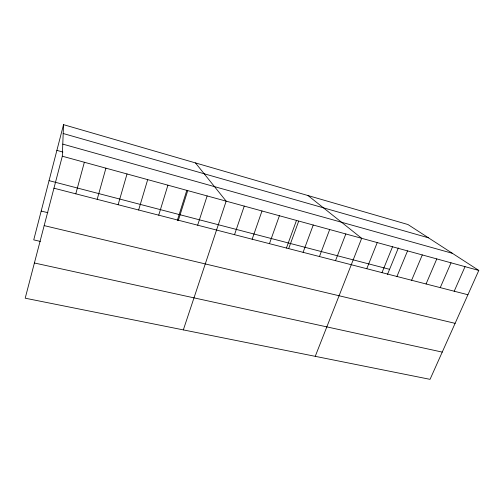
<?xml version="1.0" encoding="UTF-8"?>
<svg xmlns="http://www.w3.org/2000/svg" width="504" height="504" viewBox="0 0 504 504"><rect width="100%" height="100%" fill="white"/><g stroke="black" fill="none" stroke-linecap="round" stroke-linejoin="round"><path stroke-width="0.76" d="M62.313 156.215L63.535 124.658L407.956 224.532L478.8 270.428L430.044 379.342L25.2 298.198L62.313 156.215L478.8 270.428M63.535 124.658L33.736 239.885L40.364 241.41M75.802 193.832L84.357 162.257M97.19 199.338L105.922 168.172M118.131 204.725L127.027 173.962M138.632 210.004L147.691 179.626M158.716 215.17L167.92 185.176M177.307 220.487L186.82 190.31M178.384 220.229L187.734 190.607M197.656 225.194L207.144 195.93M183.336 329.893L226.157 201.146L195.458 162.912M234.518 234.681L244.251 206.104M252.151 239.217L261.998 210.974M269.451 243.671L279.399 215.743M286.429 248.037L296.478 220.431M288.653 248.648L298.67 221.193M303.093 252.328L313.236 225.023M319.448 256.536L329.685 229.534M335.513 260.669L345.826 233.963M315.239 356.334L361.677 238.31L308.026 195.552M366.773 268.714L377.244 242.575M381.988 272.632L392.528 246.771M387.5 274.397L398.349 247.943M396.938 276.482L407.547 250.885M411.623 280.262L422.295 254.929M426.063 283.973L436.792 258.905M440.25 287.627L451.036 262.811M454.199 291.218L465.034 266.654M34.404 262.993L442.241 352.101M44.169 225.616L455.112 323.348M41.189 211.063L47.874 212.694M53.953 188.206L467.914 294.745M49.058 180.64L389.579 269.331M56.883 150.381L62.924 152.05M62.78 144.113L452.365 253.304M63.195 133.51L428.469 237.819"/></g></svg>
